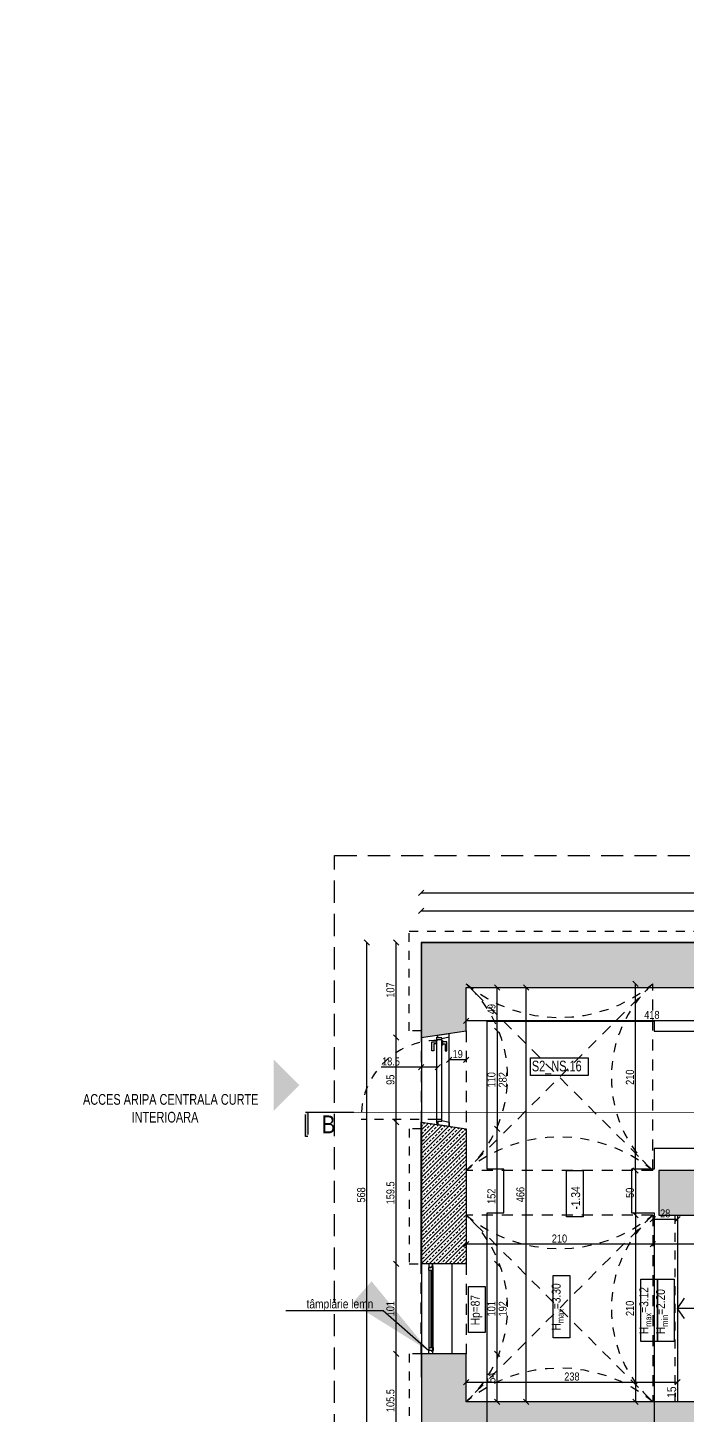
# Model space of a CAD drawing. Header units: metres. Extents: x 493 to 630, y -132 to -15.
# Drawn here: x 547.99 to 555.41, y -63.67 to -48.06 of the extents above; entities that cross this region are included whole.
import ezdxf
from ezdxf import colors
from ezdxf.entities.mleader import LeaderData, LeaderLine
from ezdxf.math import Vec2, Vec3

# ---------------------------------------------------------------- set-up
doc = ezdxf.new("R2010")
doc.units = ezdxf.units.M
doc.header["$MEASUREMENT"] = 0
doc.header["$PDMODE"] = 3
doc.linetypes.add('HIDDEN', pattern=[0.375, 0.25, -0.125])
doc.linetypes.add('HIDDEN2', pattern=[0.1875, 0.125, -0.0625])
for name, color, linetype in [('a_caramida', 2, 'Continuous'), ('a_cote_50', 9, 'Continuous'), ('a_grinzi', 253, 'HIDDEN'), ('a_indicatii_text', 7, 'Continuous'), ('a_pereti_hasuri', 253, 'Continuous'), ('a_punctat', 40, 'HIDDEN2'), ('a_scari', 3, 'Continuous'), ('a_scari_punctat', 40, 'HIDDEN2'), ('a_sectiuni', 9, 'HIDDEN'), ('a_sticla', 4, 'Continuous'), ('a_tamplarie_ferestre', 6, 'Continuous'), ('a_tamplarie_usi', 6, 'Continuous'), ('a_text', 7, 'Continuous'), ('a_vederi', 74, 'Continuous')]:
    doc.layers.add(name, color=color, linetype=linetype)
doc.layers.add('a_suprafete', color=7, linetype='Continuous', plot=False)
doc.styles.get("Standard").update_dxf_attribs({"font": 'ARIALN.TTF'})
doc.styles.add('Swiss Condensed Light', font='swisscl.ttf')
doc.dimstyles.new('50 cote', dxfattribs={"dimtxt": 0.09, "dimasz": 0.06, "dimexe": 0, "dimexo": 0, "dimgap": 0.018, "dimtad": 1, "dimdec": 1, "dimlfac": 100, "dimrnd": 0.5, "dimdsep": 46, "dimtxsty": 'Standard', "dimblk": 'OBLIQUE', "dimcen": 0.00045, "dimclrd": 256, "dimclrt": 4, "dimadec": 1, "dimazin": 0, "dimtfac": 1, "dimtdec": 1, "dimtix": 1, "dimtofl": 0, "dimtmove": 0, "dimatfit": 3, "dimldrblk": 'OBLIQUE', "dimfxl": 0, "dimtolj": 1, "dimtzin": 0, "dimarcsym": 0})
pattern_1 = [(45, (-4876.954644, 8292.469365), (-0.04419417382, 0.04419417382), []), (45, (-4876.91045, 8292.469365), (-0.04419417382, 0.04419417382), [0.03125, -0.015625])]

# ---------------------------------------------------------------- blocks, each defined once
blk = doc.blocks.new('_Oblique')
at = {"color": 0, "linetype": 'ByBlock', "lineweight": -2}
blk.add_line((-0.5, -0.5), (0.5, 0.5), dxfattribs=at)
blk = doc.blocks.new('*D781')
at = {"layer": 'a_cote_50', "lineweight": -2, "ltscale": 0.3}
blk.add_line((553.273, -63.516), (553.273, -62.976), dxfattribs=at)
at = {"layer": 'Defpoints', "color": 0, "ltscale": 0.3}
for p in [(552.925, -62.976), (553.273, -62.976), (552.925, -63.516)]:
    blk.add_point(p, dxfattribs=at)
at = {"layer": 'a_cote_50', "lineweight": -2, "ltscale": 0.3, "xscale": 0.06, "yscale": 0.06, "zscale": 0.06}
for p, rotation in [((553.273, -62.976), 90), ((553.273, -63.516), 270)]:
    blk.add_blockref('_Oblique', p, dxfattribs=dict(at, rotation=rotation))
at = {"layer": 'a_cote_50', "color": 4, "ltscale": 0.3, "insert": (553.21, -63.246), "char_height": 0.09, "attachment_point": 5, "rotation": 90}
blk.add_mtext('\\A1;54', dxfattribs=at)
blk = doc.blocks.new('*D782')
at = {"layer": 'a_cote_50', "lineweight": -2, "ltscale": 0.3}
blk.add_line((553.273, -62.976), (553.273, -61.965), dxfattribs=at)
at = {"layer": 'Defpoints', "color": 0, "ltscale": 0.3}
for p in [(552.925, -61.965), (553.273, -61.965), (552.925, -62.976)]:
    blk.add_point(p, dxfattribs=at)
at = {"layer": 'a_cote_50', "lineweight": -2, "ltscale": 0.3, "xscale": 0.06, "yscale": 0.06, "zscale": 0.06}
for p, rotation in [((553.273, -61.965), 90), ((553.273, -62.976), 270)]:
    blk.add_blockref('_Oblique', p, dxfattribs=dict(at, rotation=rotation))
at = {"layer": 'a_cote_50', "color": 4, "ltscale": 0.3, "char_height": 0.09, "attachment_point": 5, "rotation": 90}
for s, insert in [('\\A1;101', (553.21, -62.471)), ('\\A1;192', (553.337, -62.471))]:
    blk.add_mtext(s, dxfattribs=dict(at, insert=insert))
blk = doc.blocks.new('*D783')
at = {"layer": 'a_cote_50', "lineweight": -2, "ltscale": 0.3}
blk.add_line((553.273, -61.965), (553.273, -60.445), dxfattribs=at)
at = {"layer": 'Defpoints', "color": 0, "ltscale": 0.3}
for p in [(552.925, -60.445), (553.273, -60.445), (552.925, -61.965)]:
    blk.add_point(p, dxfattribs=at)
at = {"layer": 'a_cote_50', "lineweight": -2, "ltscale": 0.3, "xscale": 0.06, "yscale": 0.06, "zscale": 0.06}
for p, rotation in [((553.273, -60.445), 90), ((553.273, -61.965), 270)]:
    blk.add_blockref('_Oblique', p, dxfattribs=dict(at, rotation=rotation))
at = {"layer": 'a_cote_50', "color": 4, "ltscale": 0.3, "insert": (553.21, -61.205), "char_height": 0.09, "attachment_point": 5, "rotation": 90}
blk.add_mtext('\\A1;152', dxfattribs=at)
blk = doc.blocks.new('*D784')
at = {"layer": 'a_cote_50', "lineweight": -2, "ltscale": 0.3}
blk.add_line((553.273, -59.345), (553.273, -58.855), dxfattribs=at)
at = {"layer": 'Defpoints', "color": 0, "ltscale": 0.3}
for p in [(552.925, -58.855), (553.273, -58.855), (552.925, -59.345)]:
    blk.add_point(p, dxfattribs=at)
at = {"layer": 'a_cote_50', "lineweight": -2, "ltscale": 0.3, "xscale": 0.06, "yscale": 0.06, "zscale": 0.06}
for p, rotation in [((553.273, -58.855), 90), ((553.273, -59.345), 270)]:
    blk.add_blockref('_Oblique', p, dxfattribs=dict(at, rotation=rotation))
at = {"layer": 'a_cote_50', "color": 4, "ltscale": 0.3, "insert": (553.21, -59.1), "char_height": 0.09, "attachment_point": 5, "rotation": 90}
blk.add_mtext('\\A1;49', dxfattribs=at)
blk = doc.blocks.new('*D785')
at = {"layer": 'a_cote_50', "lineweight": -2, "ltscale": 0.3}
blk.add_line((560.845, -61.745), (555.025, -61.745), dxfattribs=at)
at = {"layer": 'Defpoints', "color": 0, "ltscale": 0.3}
for p in [(555.025, -61.416), (560.845, -61.416), (555.025, -61.745)]:
    blk.add_point(p, dxfattribs=at)
at = {"layer": 'a_cote_50', "lineweight": -2, "ltscale": 0.3, "xscale": 0.06, "yscale": 0.06, "zscale": 0.06, "rotation": 180}
blk.add_blockref('_Oblique', (555.025, -61.745), dxfattribs=at)
at = {"layer": 'a_cote_50', "lineweight": -2, "ltscale": 0.3, "xscale": 0.06, "yscale": 0.06, "zscale": 0.06}
blk.add_blockref('_Oblique', (560.845, -61.745), dxfattribs=at)
at = {"layer": 'a_cote_50', "color": 4, "ltscale": 0.3, "insert": (557.655, -61.681), "char_height": 0.09, "attachment_point": 5}
blk.add_mtext('\\A1;582', dxfattribs=at)
blk = doc.blocks.new('*D786')
at = {"layer": 'a_cote_50', "lineweight": -2, "ltscale": 0.3}
blk.add_line((555.025, -61.745), (552.925, -61.745), dxfattribs=at)
at = {"layer": 'Defpoints', "color": 0, "ltscale": 0.3}
for p in [(552.925, -61.416), (555.025, -61.416), (552.925, -61.745)]:
    blk.add_point(p, dxfattribs=at)
at = {"layer": 'a_cote_50', "lineweight": -2, "ltscale": 0.3, "xscale": 0.06, "yscale": 0.06, "zscale": 0.06, "rotation": 180}
blk.add_blockref('_Oblique', (552.925, -61.745), dxfattribs=at)
at = {"layer": 'a_cote_50', "lineweight": -2, "ltscale": 0.3, "xscale": 0.06, "yscale": 0.06, "zscale": 0.06}
blk.add_blockref('_Oblique', (555.025, -61.745), dxfattribs=at)
at = {"layer": 'a_cote_50', "color": 4, "ltscale": 0.3, "insert": (553.975, -61.681), "char_height": 0.09, "attachment_point": 5}
blk.add_mtext('\\A1;210', dxfattribs=at)
blk = doc.blocks.new('*D787')
at = {"layer": 'a_cote_50', "lineweight": -2, "ltscale": 0.3}
blk.add_line((553.6, -63.516), (553.6, -58.855), dxfattribs=at)
at = {"layer": 'Defpoints', "color": 0, "ltscale": 0.3}
for p in [(552.925, -58.855), (553.6, -58.855), (552.925, -63.516)]:
    blk.add_point(p, dxfattribs=at)
at = {"layer": 'a_cote_50', "lineweight": -2, "ltscale": 0.3, "xscale": 0.06, "yscale": 0.06, "zscale": 0.06}
for p, rotation in [((553.6, -58.855), 90), ((553.6, -63.516), 270)]:
    blk.add_blockref('_Oblique', p, dxfattribs=dict(at, rotation=rotation))
at = {"layer": 'a_cote_50', "color": 4, "ltscale": 0.3, "insert": (553.536, -61.186), "char_height": 0.09, "attachment_point": 5, "rotation": 90}
blk.add_mtext('\\A1;466', dxfattribs=at)
blk = doc.blocks.new('*D788')
at = {"layer": 'a_cote_50', "lineweight": -2, "ltscale": 0.3}
blk.add_line((557.105, -59.23), (552.925, -59.23), dxfattribs=at)
at = {"layer": 'Defpoints', "color": 0, "ltscale": 0.3}
for p in [(552.925, -58.855), (557.105, -58.855), (552.925, -59.23)]:
    blk.add_point(p, dxfattribs=at)
at = {"layer": 'a_cote_50', "lineweight": -2, "ltscale": 0.3, "xscale": 0.06, "yscale": 0.06, "zscale": 0.06, "rotation": 180}
blk.add_blockref('_Oblique', (552.925, -59.23), dxfattribs=at)
at = {"layer": 'a_cote_50', "lineweight": -2, "ltscale": 0.3, "xscale": 0.06, "yscale": 0.06, "zscale": 0.06}
blk.add_blockref('_Oblique', (557.105, -59.23), dxfattribs=at)
at = {"layer": 'a_cote_50', "color": 4, "ltscale": 0.3, "insert": (555.015, -59.166), "char_height": 0.09, "attachment_point": 5}
blk.add_mtext('\\A1;418', dxfattribs=at)
blk = doc.blocks.new('*D789')
at = {"layer": 'a_cote_50', "lineweight": -2, "ltscale": 0.3}
blk.add_line((553.273, -59.345), (553.273, -60.445), dxfattribs=at)
at = {"layer": 'Defpoints', "color": 0, "ltscale": 0.3}
for p in [(552.925, -59.345), (552.925, -60.445), (553.273, -60.445)]:
    blk.add_point(p, dxfattribs=at)
at = {"layer": 'a_cote_50', "lineweight": -2, "ltscale": 0.3, "xscale": 0.06, "yscale": 0.06, "zscale": 0.06}
for p, rotation in [((553.273, -59.345), 90), ((553.273, -60.445), 270)]:
    blk.add_blockref('_Oblique', p, dxfattribs=dict(at, rotation=rotation))
at = {"layer": 'a_cote_50', "color": 4, "ltscale": 0.3, "char_height": 0.09, "attachment_point": 5, "rotation": 90}
for s, insert in [('\\A1;110', (553.21, -59.895)), ('\\A1;282', (553.337, -59.895))]:
    blk.add_mtext(s, dxfattribs=dict(at, insert=insert))
blk = doc.blocks.new('*D790')
at = {"layer": 'a_cote_50', "lineweight": -2, "ltscale": 0.3}
blk.add_line((552.925, -59.67), (552.735, -59.67), dxfattribs=at)
at = {"layer": 'Defpoints', "color": 0, "ltscale": 0.3}
for p in [(552.735, -59.373), (552.925, -59.345), (552.735, -59.67)]:
    blk.add_point(p, dxfattribs=at)
at = {"layer": 'a_cote_50', "lineweight": -2, "ltscale": 0.3, "xscale": 0.06, "yscale": 0.06, "zscale": 0.06, "rotation": 180}
blk.add_blockref('_Oblique', (552.735, -59.67), dxfattribs=at)
at = {"layer": 'a_cote_50', "lineweight": -2, "ltscale": 0.3, "xscale": 0.06, "yscale": 0.06, "zscale": 0.06}
blk.add_blockref('_Oblique', (552.925, -59.67), dxfattribs=at)
at = {"layer": 'a_cote_50', "color": 4, "ltscale": 0.3, "insert": (552.83, -59.606), "char_height": 0.09, "attachment_point": 5}
blk.add_mtext('\\A1;19', dxfattribs=at)
blk = doc.blocks.new('*D791')
at = {"layer": 'a_cote_50', "lineweight": -2, "ltscale": 0.3}
for p, q in [((552.42, -59.753), (551.968, -59.753)), ((552.605, -59.753), (552.42, -59.753))]:
    blk.add_line(p, q, dxfattribs=at)
at = {"layer": 'Defpoints', "color": 0, "ltscale": 0.3}
for p in [(552.42, -59.345), (552.605, -59.393), (552.42, -59.753)]:
    blk.add_point(p, dxfattribs=at)
at = {"layer": 'a_cote_50', "lineweight": -2, "ltscale": 0.3, "xscale": 0.06, "yscale": 0.06, "zscale": 0.06, "rotation": 180}
blk.add_blockref('_Oblique', (552.42, -59.753), dxfattribs=at)
at = {"layer": 'a_cote_50', "lineweight": -2, "ltscale": 0.3, "xscale": 0.06, "yscale": 0.06, "zscale": 0.06}
blk.add_blockref('_Oblique', (552.605, -59.753), dxfattribs=at)
at = {"layer": 'a_cote_50', "color": 4, "ltscale": 0.3, "insert": (552.079, -59.689), "char_height": 0.09, "attachment_point": 5}
blk.add_mtext('\\A1;18.5', dxfattribs=at)
blk = doc.blocks.new('*D792')
at = {"layer": 'a_cote_50', "lineweight": -2, "ltscale": 0.3}
blk.add_line((552.925, -63.297), (555.305, -63.297), dxfattribs=at)
at = {"layer": 'Defpoints', "color": 0, "ltscale": 0.3}
for p in [(555.305, -63.297), (552.925, -63.516), (555.305, -63.516)]:
    blk.add_point(p, dxfattribs=at)
at = {"layer": 'a_cote_50', "lineweight": -2, "ltscale": 0.3, "xscale": 0.06, "yscale": 0.06, "zscale": 0.06, "rotation": 180}
blk.add_blockref('_Oblique', (552.925, -63.297), dxfattribs=at)
at = {"layer": 'a_cote_50', "lineweight": -2, "ltscale": 0.3, "xscale": 0.06, "yscale": 0.06, "zscale": 0.06}
blk.add_blockref('_Oblique', (555.305, -63.297), dxfattribs=at)
at = {"layer": 'a_cote_50', "color": 4, "ltscale": 0.3, "insert": (554.115, -63.233), "char_height": 0.09, "attachment_point": 5}
blk.add_mtext('\\A1;238', dxfattribs=at)
blk = doc.blocks.new('*D793')
at = {"layer": 'a_cote_50', "lineweight": -2, "ltscale": 0.3}
blk.add_line((554.832, -60.916), (554.832, -58.816), dxfattribs=at)
at = {"layer": 'Defpoints', "color": 0, "ltscale": 0.3}
for p in [(554.832, -58.816), (555.025, -58.816), (555.025, -60.916)]:
    blk.add_point(p, dxfattribs=at)
at = {"layer": 'a_cote_50', "lineweight": -2, "ltscale": 0.3, "xscale": 0.06, "yscale": 0.06, "zscale": 0.06}
for p, rotation in [((554.832, -58.816), 90), ((554.832, -60.916), 270)]:
    blk.add_blockref('_Oblique', p, dxfattribs=dict(at, rotation=rotation))
at = {"layer": 'a_cote_50', "color": 4, "ltscale": 0.3, "insert": (554.768, -59.866), "char_height": 0.09, "attachment_point": 5, "rotation": 90}
blk.add_mtext('\\A1;210', dxfattribs=at)
blk = doc.blocks.new('*D794')
at = {"layer": 'a_cote_50', "lineweight": -2, "ltscale": 0.3}
blk.add_line((554.832, -60.916), (554.832, -61.416), dxfattribs=at)
at = {"layer": 'Defpoints', "color": 0, "ltscale": 0.3}
for p in [(555.025, -60.916), (554.832, -61.416), (555.025, -61.416)]:
    blk.add_point(p, dxfattribs=at)
at = {"layer": 'a_cote_50', "lineweight": -2, "ltscale": 0.3, "xscale": 0.06, "yscale": 0.06, "zscale": 0.06}
for p, rotation in [((554.832, -60.916), 90), ((554.832, -61.416), 270)]:
    blk.add_blockref('_Oblique', p, dxfattribs=dict(at, rotation=rotation))
at = {"layer": 'a_cote_50', "color": 4, "ltscale": 0.3, "insert": (554.768, -61.166), "char_height": 0.09, "attachment_point": 5, "rotation": 90}
blk.add_mtext('\\A1;50', dxfattribs=at)
blk = doc.blocks.new('*D795')
at = {"layer": 'a_cote_50', "lineweight": -2, "ltscale": 0.3}
blk.add_line((555.025, -61.462), (555.305, -61.462), dxfattribs=at)
at = {"layer": 'Defpoints', "color": 0, "ltscale": 0.3}
for p in [(555.025, -61.416), (555.305, -61.416), (555.305, -61.462)]:
    blk.add_point(p, dxfattribs=at)
at = {"layer": 'a_cote_50', "lineweight": -2, "ltscale": 0.3, "xscale": 0.06, "yscale": 0.06, "zscale": 0.06, "rotation": 180}
blk.add_blockref('_Oblique', (555.025, -61.462), dxfattribs=at)
at = {"layer": 'a_cote_50', "lineweight": -2, "ltscale": 0.3, "xscale": 0.06, "yscale": 0.06, "zscale": 0.06}
blk.add_blockref('_Oblique', (555.305, -61.462), dxfattribs=at)
at = {"layer": 'a_cote_50', "color": 4, "ltscale": 0.3, "insert": (555.165, -61.398), "char_height": 0.09, "attachment_point": 5}
blk.add_mtext('\\A1;28', dxfattribs=at)
blk = doc.blocks.new('*D796')
at = {"layer": 'a_cote_50', "lineweight": -2, "ltscale": 0.3}
blk.add_line((554.832, -61.416), (554.832, -63.516), dxfattribs=at)
at = {"layer": 'Defpoints', "color": 0, "ltscale": 0.3}
for p in [(555.025, -61.416), (554.832, -63.516), (555.025, -63.516)]:
    blk.add_point(p, dxfattribs=at)
at = {"layer": 'a_cote_50', "lineweight": -2, "ltscale": 0.3, "xscale": 0.06, "yscale": 0.06, "zscale": 0.06}
for p, rotation in [((554.832, -61.416), 90), ((554.832, -63.516), 270)]:
    blk.add_blockref('_Oblique', p, dxfattribs=dict(at, rotation=rotation))
at = {"layer": 'a_cote_50', "color": 4, "ltscale": 0.3, "insert": (554.768, -62.466), "char_height": 0.09, "attachment_point": 5, "rotation": 90}
blk.add_mtext('\\A1;210', dxfattribs=at)
blk = doc.blocks.new('SECTIUNE')
at = {"layer": 'a_sectiuni'}
blk.add_hatch(color=256, dxfattribs=at).paths.add_polyline_path([(0, 0), (0.028, 0), (0.028, 0.273), (0, 0.273)])
blk.add_lwpolyline([(0, 0), (0.028, 0), (0.028, 0.273), (0, 0.273)], close=True, dxfattribs=at)
at = {"layer": 'a_sectiuni', "linetype": 'Continuous'}
blk.add_lwpolyline([(0, 0), (0.542, 0)], dxfattribs=at)
blk = doc.blocks.new('*D1205')
at = {"layer": 'a_cote_50', "lineweight": -2, "ltscale": 0.3}
blk.add_line((-4.647, -32.071), (3.068, -32.071), dxfattribs=at)
at = {"layer": 'Defpoints', "color": 0, "ltscale": 0.3}
for p in [(3.068, -32.071), (-4.647, -32.63), (3.068, -32.63)]:
    blk.add_point(p, dxfattribs=at)
at = {"layer": 'a_cote_50', "lineweight": -2, "ltscale": 0.3, "xscale": 0.06, "yscale": 0.06, "zscale": 0.06, "rotation": 180}
blk.add_blockref('_Oblique', (-4.647, -32.071), dxfattribs=at)
at = {"layer": 'a_cote_50', "lineweight": -2, "ltscale": 0.3, "xscale": 0.06, "yscale": 0.06, "zscale": 0.06}
blk.add_blockref('_Oblique', (3.068, -32.071), dxfattribs=at)
at = {"layer": 'a_cote_50', "color": 4, "ltscale": 0.3, "insert": (-0.789, -32.007), "char_height": 0.09, "attachment_point": 5}
blk.add_mtext('\\A1;771.5', dxfattribs=at)
blk = doc.blocks.new('*D1209')
at = {"layer": 'a_cote_50', "lineweight": -2, "ltscale": 0.3}
blk.add_line((-4.93, -38.309), (-4.93, -37.256), dxfattribs=at)
at = {"layer": 'Defpoints', "color": 0, "ltscale": 0.3}
for p in [(-4.93, -37.256), (-4.647, -37.256), (-4.436, -38.309)]:
    blk.add_point(p, dxfattribs=at)
at = {"layer": 'a_cote_50', "lineweight": -2, "ltscale": 0.3, "xscale": 0.06, "yscale": 0.06, "zscale": 0.06}
for p, rotation in [((-4.93, -37.256), 90), ((-4.93, -38.309), 270)]:
    blk.add_blockref('_Oblique', p, dxfattribs=dict(at, rotation=rotation))
at = {"layer": 'a_cote_50', "color": 4, "ltscale": 0.3, "insert": (-4.994, -37.783), "char_height": 0.09, "attachment_point": 5, "rotation": 90}
blk.add_mtext('\\A1;105.5', dxfattribs=at)
blk = doc.blocks.new('*D1210')
at = {"layer": 'a_cote_50', "lineweight": -2, "ltscale": 0.3}
blk.add_line((-4.93, -37.256), (-4.93, -36.245), dxfattribs=at)
at = {"layer": 'Defpoints', "color": 0, "ltscale": 0.3}
for p in [(-4.93, -36.245), (-4.639, -36.245), (-4.647, -37.256)]:
    blk.add_point(p, dxfattribs=at)
at = {"layer": 'a_cote_50', "lineweight": -2, "ltscale": 0.3, "xscale": 0.06, "yscale": 0.06, "zscale": 0.06}
for p, rotation in [((-4.93, -36.245), 90), ((-4.93, -37.256), 270)]:
    blk.add_blockref('_Oblique', p, dxfattribs=dict(at, rotation=rotation))
at = {"layer": 'a_cote_50', "color": 4, "ltscale": 0.3, "insert": (-4.994, -36.75), "char_height": 0.09, "attachment_point": 5, "rotation": 90}
blk.add_mtext('\\A1;101', dxfattribs=at)
blk = doc.blocks.new('*D1211')
at = {"layer": 'a_cote_50', "lineweight": -2, "ltscale": 0.3}
blk.add_line((-4.93, -36.245), (-4.93, -34.65), dxfattribs=at)
at = {"layer": 'Defpoints', "color": 0, "ltscale": 0.3}
for p in [(-4.93, -34.65), (-4.647, -34.65), (-4.639, -36.245)]:
    blk.add_point(p, dxfattribs=at)
at = {"layer": 'a_cote_50', "lineweight": -2, "ltscale": 0.3, "xscale": 0.06, "yscale": 0.06, "zscale": 0.06}
for p, rotation in [((-4.93, -34.65), 90), ((-4.93, -36.245), 270)]:
    blk.add_blockref('_Oblique', p, dxfattribs=dict(at, rotation=rotation))
at = {"layer": 'a_cote_50', "color": 4, "ltscale": 0.3, "insert": (-4.994, -35.447), "char_height": 0.09, "attachment_point": 5, "rotation": 90}
blk.add_mtext('\\A1;159.5', dxfattribs=at)
blk = doc.blocks.new('*D1212')
at = {"layer": 'a_cote_50', "lineweight": -2, "ltscale": 0.3}
blk.add_line((-4.93, -34.65), (-4.93, -33.699), dxfattribs=at)
at = {"layer": 'Defpoints', "color": 0, "ltscale": 0.3}
for p in [(-4.93, -33.699), (-4.639, -33.699), (-4.647, -34.65)]:
    blk.add_point(p, dxfattribs=at)
at = {"layer": 'a_cote_50', "lineweight": -2, "ltscale": 0.3, "xscale": 0.06, "yscale": 0.06, "zscale": 0.06}
for p, rotation in [((-4.93, -33.699), 90), ((-4.93, -34.65), 270)]:
    blk.add_blockref('_Oblique', p, dxfattribs=dict(at, rotation=rotation))
at = {"layer": 'a_cote_50', "color": 4, "ltscale": 0.3, "insert": (-4.994, -34.174), "char_height": 0.09, "attachment_point": 5, "rotation": 90}
blk.add_mtext('\\A1;95', dxfattribs=at)
blk = doc.blocks.new('*D1213')
at = {"layer": 'a_cote_50', "lineweight": -2, "ltscale": 0.3}
blk.add_line((-4.93, -33.699), (-4.93, -32.63), dxfattribs=at)
at = {"layer": 'Defpoints', "color": 0, "ltscale": 0.3}
for p in [(-4.93, -32.63), (-4.639, -32.63), (-4.639, -33.699)]:
    blk.add_point(p, dxfattribs=at)
at = {"layer": 'a_cote_50', "lineweight": -2, "ltscale": 0.3, "xscale": 0.06, "yscale": 0.06, "zscale": 0.06}
for p, rotation in [((-4.93, -32.63), 90), ((-4.93, -33.699), 270)]:
    blk.add_blockref('_Oblique', p, dxfattribs=dict(at, rotation=rotation))
at = {"layer": 'a_cote_50', "color": 4, "ltscale": 0.3, "insert": (-4.994, -33.165), "char_height": 0.09, "attachment_point": 5, "rotation": 90}
blk.add_mtext('\\A1;107', dxfattribs=at)
blk = doc.blocks.new('*D1228')
at = {"layer": 'a_cote_50', "lineweight": -2, "ltscale": 0.3}
blk.add_line((-5.259, -38.309), (-5.259, -32.63), dxfattribs=at)
at = {"layer": 'Defpoints', "color": 0, "ltscale": 0.3}
for p in [(-5.259, -32.63), (-4.639, -32.63), (-4.639, -38.309)]:
    blk.add_point(p, dxfattribs=at)
at = {"layer": 'a_cote_50', "lineweight": -2, "ltscale": 0.3, "xscale": 0.06, "yscale": 0.06, "zscale": 0.06}
for p, rotation in [((-5.259, -32.63), 90), ((-5.259, -38.309), 270)]:
    blk.add_blockref('_Oblique', p, dxfattribs=dict(at, rotation=rotation))
at = {"layer": 'a_cote_50', "color": 4, "ltscale": 0.3, "insert": (-5.323, -35.47), "char_height": 0.09, "attachment_point": 5, "rotation": 90}
blk.add_mtext('\\A1;568', dxfattribs=at)
blk = doc.blocks.new('*D1231')
at = {"layer": 'a_cote_50', "lineweight": -2, "ltscale": 0.3}
blk.add_line((-4.647, -32.273), (2.084, -32.273), dxfattribs=at)
at = {"layer": 'Defpoints', "color": 0, "ltscale": 0.3}
for p in [(2.084, -32.273), (-4.647, -32.63), (2.084, -32.63)]:
    blk.add_point(p, dxfattribs=at)
at = {"layer": 'a_cote_50', "lineweight": -2, "ltscale": 0.3, "xscale": 0.06, "yscale": 0.06, "zscale": 0.06, "rotation": 180}
blk.add_blockref('_Oblique', (-4.647, -32.273), dxfattribs=at)
at = {"layer": 'a_cote_50', "lineweight": -2, "ltscale": 0.3, "xscale": 0.06, "yscale": 0.06, "zscale": 0.06}
blk.add_blockref('_Oblique', (2.084, -32.273), dxfattribs=at)
at = {"layer": 'a_cote_50', "color": 4, "ltscale": 0.3, "insert": (-1.282, -32.209), "char_height": 0.09, "attachment_point": 5}
blk.add_mtext('\\A1;673', dxfattribs=at)
blk = doc.blocks.new('COTE EXY')
at = {"layer": 'a_cote_50', "ltscale": 0.3}
for base, p2, picture, middle in [((3.068, -32.0712), (3.068, -32.6304), '*D1205', (-0.7895, -32.0072)), ((2.084, -32.2729), (2.084, -32.6304), '*D1231', (-1.2815, -32.209))]:
    dim = blk.add_linear_dim(base=base, p1=(-4.647, -32.6304), p2=p2, dimstyle='50 cote', dxfattribs=at)
    dim.commit()
    dim.dimension.update_dxf_attribs({"geometry": picture, "text_midpoint": middle})
dim = blk.add_linear_dim(base=(-5.2586, -32.6304), p1=(-4.6395, -38.3094), p2=(-4.6395, -32.6304), angle=90, dimstyle='50 cote', dxfattribs=at)
dim.commit()
dim.dimension.update_dxf_attribs({"geometry": '*D1228', "text_midpoint": (-5.3225, -35.4699)})
for base, p1, p2, picture, middle in [((-4.9302, -32.6304), (-4.6395, -33.6987), (-4.6395, -32.6304), '*D1213', (-4.9942, -33.1645)), ((-4.9302, -33.6987), (-4.647, -34.6498), (-4.6395, -33.6987), '*D1212', (-4.9942, -34.1742)), ((-4.9302, -34.6498), (-4.6395, -36.2448), (-4.647, -34.6498), '*D1211', (-4.9942, -35.4473)), ((-4.9302, -36.2448), (-4.647, -37.2559), (-4.6395, -36.2448), '*D1210', (-4.9942, -36.7503)), ((-4.93024, -37.2559), (-4.43631, -38.30936), (-4.647, -37.2559), '*D1209', (-4.99419, -37.78263))]:
    dim = blk.add_linear_dim(base=base, p1=p1, p2=p2, angle=90, dimstyle='50 cote', override={"dimtmove": 1}, dxfattribs=at)
    dim.commit()
    dim.dimension.update_dxf_attribs({"geometry": picture, "text_midpoint": middle})

msp = doc.modelspace()

# ---------------------------------------------------------------- hatches: boundary and pattern name
at = {"layer": 'a_pereti_hasuri', "ltscale": 0.3}
h = msp.add_hatch(dxfattribs=at)
h.set_pattern_fill('ANSI33', color=256, scale=0.25, style=0)
h.set_pattern_definition(pattern_1)
edge = h.paths.add_edge_path()
edge.add_line((552.9251, -58.855), (552.964, -58.855))
edge.add_line((552.964, -58.855), (552.9251, -58.8161))
edge.add_arc((553.9751, -57.546), 1.648, 230.41975, 232.59245)
edge.add_line((552.974, -58.855), (554.9762, -58.855))
edge.add_arc((553.9751, -57.546), 1.648, 307.40755, 309.58025)
edge.add_line((555.0251, -58.8161), (555.0251, -58.855))
edge.add_line((555.0251, -58.855), (555.7351, -58.855))
edge.add_line((555.7351, -58.855), (555.7351, -58.8161))
edge.add_arc((554.7853, -59.8661), 1.4159, 45.57215, 47.8682, ccw=False)
edge.add_line((555.7764, -58.855), (557.1051, -58.855))
edge.add_line((557.1051, -58.855), (557.074, -58.3506))
edge.add_line((557.074, -58.3506), (552.4351, -58.3506))
edge.add_line((552.4351, -58.3506), (552.4351, -59.4178))
edge.add_line((552.4351, -59.4178), (552.9251, -59.345))
edge.add_line((552.9251, -59.345), (552.9251, -58.855))
h.paths.add_polyline_path([(559.1511, -58.3506), (557.074, -58.3506), (557.1694, -59.2361), (559.1511, -59.2361)])
h = msp.add_hatch(color=256, dxfattribs=at)
h.dxf.hatch_style = 1
h.paths.add_polyline_path([(551.0478, -59.9544), (550.7574, -59.664), (550.7574, -59.9544), (550.7574, -60.2448)])
h = msp.add_hatch(dxfattribs=at)
h.set_pattern_fill('ANSI33', color=256, scale=0.25, style=0)
h.set_pattern_definition(pattern_1)
h.paths.add_polyline_path([(552.4201, -61.965), (552.4201, -60.37), (552.9251, -60.445), (552.9251, -61.965)])
h = msp.add_hatch(dxfattribs=at)
h.set_pattern_fill('ANSI33', color=256, scale=0.25, style=0)
h.set_pattern_definition(pattern_1)
h.paths.add_polyline_path([(560.8351, -60.5761), (561.0451, -60.5761), (561.0451, -60.5061), (560.8651, -60.5061), (560.8651, -60.5555), (560.5261, -60.5761), (560.5261, -60.5961), (560.0861, -60.5961), (560.0861, -61.0261), (557.4606, -60.9631), (555.5011, -60.9161), (555.5011, -60.916), (555.0951, -60.9161), (555.0951, -61.4161), (560.1051, -61.4161), (560.1051, -61.6761), (560.8351, -61.6761)])
h.paths.add_polyline_path([(557.4525, -60.9152), (557.4387, -60.9152), (557.4387, -60.9626), (557.4606, -60.9631)], flags=17)
h.paths.add_polyline_path([(557.4387, -60.9152), (555.5011, -60.916), (555.5011, -60.9161), (557.4387, -60.9626)], flags=17)
h = msp.add_hatch(dxfattribs=at)
h.set_pattern_fill('ANSI33', color=256, scale=0.25, style=0)
h.set_pattern_definition(pattern_1)
edge = h.paths.add_edge_path()
edge.add_line((553.5851, -64.0309), (553.5851, -64.8596))
edge.add_line((553.5851, -64.8596), (554.0851, -64.8596))
edge.add_line((554.0851, -64.8596), (554.0851, -64.4396))
edge.add_line((554.0851, -64.4396), (558.4151, -64.4396))
edge.add_line((558.4151, -64.4396), (558.4151, -65.8896))
edge.add_line((558.4151, -65.8896), (560.1551, -65.8896))
edge.add_line((560.1551, -65.8896), (560.1551, -71.7996))
edge.add_line((560.1551, -71.7996), (557.2551, -71.7996))
edge.add_line((557.2551, -71.7996), (557.2551, -72.5796))
edge.add_line((557.2551, -72.5796), (556.7551, -72.5796))
edge.add_line((556.7551, -72.5796), (556.7551, -73.0496))
edge.add_line((556.7551, -73.0496), (557.3251, -73.0496))
edge.add_line((557.3251, -73.0496), (557.3251, -73.2496))
edge.add_line((557.3251, -73.2496), (557.8251, -73.2496))
edge.add_line((557.8251, -73.2496), (557.8251, -74.3996))
edge.add_line((557.8251, -74.3996), (557.3251, -74.3996))
edge.add_line((557.3251, -74.3996), (557.3251, -78.5696))
edge.add_line((557.3251, -78.5696), (556.5351, -78.5696))
edge.add_line((556.5351, -78.5696), (556.5351, -79.5396))
edge.add_line((556.5351, -79.5396), (556.3651, -79.5396))
edge.add_line((556.3651, -79.5396), (556.3651, -79.9896))
edge.add_line((556.3651, -79.9896), (554.8351, -79.9896))
edge.add_line((554.8351, -79.9896), (554.8351, -79.5396))
edge.add_line((554.8351, -79.5396), (554.1851, -79.5396))
edge.add_line((554.1851, -79.5396), (554.1851, -78.8996))
edge.add_line((554.1851, -78.8996), (553.7851, -78.8996))
edge.add_line((553.7851, -78.8996), (553.7851, -79.3896))
edge.add_line((553.7851, -79.3896), (553.7853, -80.4846))
edge.add_line((553.7853, -80.4846), (554.2605, -80.4846))
edge.add_line((554.2605, -80.4846), (554.2605, -80.1046))
edge.add_line((554.2605, -80.1046), (560.5705, -80.1046))
edge.add_line((560.5705, -80.1046), (560.5705, -80.0946))
edge.add_line((560.5705, -80.0946), (560.6605, -80.0946))
edge.add_line((560.6605, -80.0946), (560.9305, -79.8546))
edge.add_line((560.9305, -79.8546), (560.9305, -75.4046))
edge.add_line((560.9305, -75.4046), (561.3189, -75.4046))
edge.add_line((561.3189, -75.4046), (561.3205, -74.5846))
edge.add_line((561.3205, -74.5846), (560.8355, -74.5846))
edge.add_line((560.8355, -74.5846), (560.8355, -73.9843))
edge.add_line((560.8355, -73.9843), (560.5922, -73.9843))
edge.add_line((560.5922, -73.9843), (560.5922, -74.0643))
edge.add_line((560.5922, -74.0643), (560.1022, -74.0643))
edge.add_line((560.1022, -74.0643), (560.1022, -74.5943))
edge.add_line((560.1022, -74.5943), (559.7172, -74.5943))
edge.add_line((559.7172, -74.5943), (559.7172, -74.7343))
edge.add_line((559.7172, -74.7343), (559.9022, -74.7343))
edge.add_line((559.9022, -74.7343), (559.9022, -75.3843))
edge.add_line((559.9022, -75.3843), (560.3822, -75.3843))
edge.add_line((560.3822, -75.3843), (560.3822, -79.8543))
edge.add_line((560.3822, -79.8543), (557.9322, -79.8543))
edge.add_line((557.9322, -79.8543), (557.9322, -75.3843))
edge.add_line((557.9322, -75.3843), (558.6822, -75.3843))
edge.add_line((558.6822, -75.3843), (558.6822, -74.7343))
edge.add_line((558.6822, -74.7343), (558.8772, -74.7343))
edge.add_line((558.8772, -74.7343), (558.8772, -74.5943))
edge.add_line((558.8772, -74.5943), (557.8972, -74.5943))
edge.add_line((557.8972, -74.5943), (557.8972, -72.4143))
edge.add_line((557.8972, -72.4143), (558.4263, -72.4143))
edge.add_line((558.4263, -72.4143), (558.4263, -72.2143))
edge.add_line((558.4263, -72.2143), (559.6263, -72.2143))
edge.add_line((559.6263, -72.2143), (559.6262, -72.4157))
edge.add_line((559.6262, -72.4157), (559.9886, -72.4143))
edge.add_line((559.9886, -72.4143), (560.1072, -72.7643))
edge.add_line((560.1072, -72.7643), (560.1072, -72.9543))
edge.add_line((560.1072, -72.9543), (560.5922, -72.9543))
edge.add_line((560.5922, -72.9543), (560.5922, -73.0343))
edge.add_line((560.5922, -73.0343), (560.8355, -73.0343))
edge.add_line((560.8355, -73.0343), (560.8355, -72.7243))
edge.add_line((560.8355, -72.7243), (562.8755, -72.7243))
edge.add_line((562.8755, -72.7243), (562.8755, -74.6143))
edge.add_line((562.8755, -74.6143), (562.4205, -74.6143))
edge.add_line((562.4205, -74.6143), (562.4205, -75.4343))
edge.add_line((562.4205, -75.4343), (562.9905, -75.4343))
edge.add_line((562.9905, -75.4343), (562.9905, -77.9346))
edge.add_line((562.9905, -77.9346), (563.3205, -77.9346))
edge.add_line((563.3205, -77.9346), (563.3205, -75.4543))
edge.add_line((563.3205, -75.4543), (564.3507, -75.4543))
edge.add_line((564.3507, -75.4543), (564.3507, -74.9543))
edge.add_arc((564.8611, -76.0494), 1.2082, 63.48577, 114.99018, ccw=False)
edge.add_line((565.4005, -74.9682), (565.4005, -75.4543))
edge.add_line((565.4005, -75.4543), (570.1405, -75.4543))
edge.add_line((570.1405, -75.4543), (570.1405, -77.0396))
edge.add_line((570.1405, -77.0396), (570.8655, -77.0396))
edge.add_line((570.8655, -77.0396), (570.8655, -74.7411))
edge.add_line((570.8655, -74.7411), (570.6253, -74.7411))
edge.add_line((570.6253, -74.7411), (570.6253, -73.8333))
edge.add_line((570.6253, -73.8333), (569.7451, -73.8333))
edge.add_line((569.7451, -73.8333), (569.7451, -74.5033))
edge.add_line((569.7451, -74.5033), (563.8051, -74.5033))
edge.add_line((563.8051, -74.5033), (563.8051, -70.1633))
edge.add_line((563.8051, -70.1633), (562.9151, -70.1633))
edge.add_line((562.9151, -70.1633), (562.9151, -70.1933))
edge.add_line((562.9151, -70.1933), (562.9151, -72.3733))
edge.add_line((562.9151, -72.3733), (560.8151, -72.3733))
edge.add_line((560.8151, -72.3733), (560.8151, -70.2533))
edge.add_line((560.8151, -70.2533), (560.8151, -63.7033))
edge.add_line((560.8151, -63.7033), (561.1751, -63.7033))
edge.add_line((561.1751, -63.7033), (561.1751, -63.3461))
edge.add_line((561.1751, -63.3461), (560.7751, -63.3461))
edge.add_line((560.7751, -63.3461), (560.7751, -63.0761))
edge.add_line((560.7751, -63.0761), (560.1051, -63.0761))
edge.add_line((560.1051, -63.0761), (560.1051, -63.5161))
edge.add_line((560.1051, -63.5161), (552.9251, -63.5161))
edge.add_line((552.9251, -63.5161), (552.9251, -62.9761))
edge.add_line((552.9251, -62.9761), (552.4201, -62.9761))
edge.add_line((552.4201, -62.9761), (552.4276, -64.0296))
edge.add_line((552.4276, -64.0296), (553.5851, -64.0296))

# ---------------------------------------------------------------- linework, layer by layer
at = {"layer": 'a_caramida', "ltscale": 0.3}
for points in [[(559.1511, -58.3506), (552.4201, -58.3506), (552.4201, -59.42), (552.9251, -59.345), (552.9251, -58.855), (557.1051, -58.855)], [(557.4525, -60.9152), (555.0951, -60.9161), (555.0951, -61.4161), (560.1051, -61.4161), (560.1051, -61.6761), (560.8351, -61.6761), (560.8351, -60.5761), (561.0451, -60.5761), (561.0451, -60.5061), (560.8651, -60.5061), (560.8651, -60.5555), (560.5261, -60.5761), (560.5261, -60.5961), (560.0861, -60.5961), (560.0861, -61.0261), (557.4606, -60.9631)], [(561.1751, -63.7033), (561.1751, -63.3461), (561.1751, -63.3461), (560.7751, -63.3461), (560.7751, -63.0761), (560.1051, -63.0761), (560.1051, -63.0761), (560.1051, -63.0761), (560.1051, -63.5161), (552.9251, -63.5161), (552.9251, -62.9761), (552.4201, -62.9761), (552.4276, -64.0296)]]:
    msp.add_lwpolyline(points, dxfattribs=at)
msp.add_lwpolyline([(552.4201, -61.965), (552.4201, -60.37), (552.9251, -60.445), (552.9251, -61.965)], close=True, dxfattribs=at)
at = {"layer": 'a_cote_50', "ltscale": 0.3}
msp.add_lwpolyline([(504.215, -79.3896), (553.7851, -79.3896), (553.7851, -72.7776), (553.5851, -72.7776), (553.5851, -64.0296), (552.4276, -64.0296), (552.4276, -58.3506), (560.1351, -58.3506), (560.1351, -51.3166), (557.296, -51.3164), (557.2625, -41.0914)], dxfattribs=at)
at = {"layer": 'a_grinzi', "ltscale": 0.5}
for p, q in [((555.0251, -60.9161), (552.9251, -58.8161)), ((555.0251, -58.8161), (552.9251, -60.9161)), ((555.0251, -60.9161), (555.0251, -58.8161)), ((552.4201, -59.345), (552.4201, -60.445)), ((552.9251, -59.345), (552.9251, -60.445)), ((555.0251, -60.9161), (552.9251, -60.9161)), ((555.0251, -61.4161), (552.9251, -61.4161)), ((555.0251, -61.4161), (552.9251, -63.5161)), ((555.0251, -63.5161), (552.9251, -61.4161)), ((555.0251, -61.4161), (555.0251, -63.5161)), ((552.4201, -62.9761), (552.4201, -61.965)), ((552.5451, -61.965), (552.5451, -62.9761)), ((552.9251, -61.965), (552.9251, -62.9761))]:
    msp.add_line(p, q, dxfattribs=at)
at = {"layer": 'a_grinzi', "ltscale": 0.3}
for centre, radius, start, end in [((551.9753, -59.8661), 1.4159, 312.1318, 47.8682), ((553.9751, -57.546), 1.648, 230.41975, 309.58025), ((555.9749, -59.8661), 1.4159, 132.1318, 227.8682), ((553.9751, -62.1863), 1.648, 50.41975, 129.58025), ((553.9751, -60.146), 1.648, 230.41975, 309.58025), ((551.9753, -62.4661), 1.4159, 312.1318, 47.8682), ((555.9749, -62.4661), 1.4159, 132.1318, 227.8682), ((553.9751, -64.7863), 1.648, 50.41975, 129.58025)]:
    msp.add_arc(centre, radius, start, end, dxfattribs=at)
at = {"layer": 'a_punctat', "color": 30, "ltscale": 0.9, "const_width": 0.01}
msp.add_lwpolyline([(551.4735, -60.2606), (574.1928, -60.2606), (574.1928, -60.2606)], dxfattribs=at)
at = {"layer": 'a_scari', "ltscale": 0.3}
for p, q in [((555.3051, -61.4161), (555.3051, -63.5161)), ((559.8651, -62.4672), (555.3051, -62.4661))]:
    msp.add_line(p, q, dxfattribs=at)
at = {"layer": 'a_scari', "ltscale": 0.5}
msp.add_lwpolyline([(555.3821, -62.5814), (555.3051, -62.4661), (555.3821, -62.3509)], dxfattribs=at)
at = {"layer": 'a_scari_punctat', "ltscale": 0.5}
for p, q in [((552.5945, -60.3432), (551.744, -60.3432)), ((555.2751, -61.4161), (555.2751, -63.5161))]:
    msp.add_line(p, q, dxfattribs=at)
at = {"layer": 'a_scari_punctat', "ltscale": 2}
msp.add_lwpolyline([(524.9835, -78.4648), (556.3323, -78.4648), (556.336, -70.6526), (559.1467, -70.6526), (559.1467, -65.0296), (551.443, -65.0296), (551.443, -57.3703), (559.143, -57.3703), (559.1431, -52.0265), (556.4463, -52.0265), (556.4099, -41.0734)], dxfattribs=at)
at = {"layer": 'a_scari_punctat', "ltscale": 0.3}
for points in [[(552.4201, -59.345), (552.2851, -59.345), (552.2851, -58.222), (560.01, -58.222)], [(552.4201, -60.445), (552.2851, -60.445), (552.2851, -61.965), (552.4201, -61.965)], [(552.4201, -62.9761), (552.2851, -62.9761), (552.2851, -64.1761), (553.5851, -64.1761), (553.5851, -64.1761)]]:
    msp.add_lwpolyline(points, dxfattribs=at)
at = {"layer": 'a_scari_punctat', "ltscale": 0.5}
msp.add_arc((552.6047, -60.3129), 0.8612, 90.08804, 182.01466, dxfattribs=at)
at = {"layer": 'a_sticla'}
for p, q in [((552.5326, -62.9062), (552.5326, -62.0361)), ((552.5426, -62.9062), (552.5426, -62.0361))]:
    msp.add_line(p, q, dxfattribs=at)
at = {"layer": 'a_suprafete', "ltscale": 0.3}
msp.add_lwpolyline([(555.0411, -63.8579), (553.1611, -63.8579), (553.1611, -61.3911), (553.3481, -61.3911), (553.3481, -60.9011), (553.1611, -60.9011), (553.1611, -59.2361), (555.0411, -59.2361), (555.0411, -59.3461), (555.5011, -59.3461), (555.5011, -59.2361), (560.0611, -59.2361), (560.0611, -59.4961), (560.5261, -59.4961), (560.5261, -60.5961), (560.0861, -60.5961), (560.0861, -61.0261), (555.5011, -60.9161), (555.5011, -60.6661), (555.0411, -60.6661), (555.0411, -60.9011), (554.7861, -60.9011), (554.7861, -61.3911), (555.0411, -61.3911)], close=True, dxfattribs=at)
at = {"layer": 'a_tamplarie_ferestre'}
for p, q in [((552.5051, -61.9661), (552.5051, -61.9861)), ((552.5451, -61.9662), (552.5051, -61.9661)), ((552.5051, -61.9861), (552.5051, -61.9861)), ((552.5051, -61.9861), (552.5051, -62.0061)), ((552.5051, -62.0061), (552.5351, -62.0061)), ((552.5351, -62.0061), (552.5051, -62.0061)), ((552.5051, -62.0361), (552.5051, -62.0061)), ((552.5051, -62.0361), (552.5551, -62.0361)), ((552.5351, -62.0061), (552.5351, -61.9961)), ((552.5351, -61.9961), (552.5451, -61.9961)), ((552.5501, -61.9961), (552.5351, -61.9961)), ((552.5351, -61.9961), (552.5351, -62.0061)), ((552.5451, -61.9961), (552.5451, -61.9662)), ((552.5551, -62.0361), (552.5551, -62.0011)), ((552.5051, -62.9062), (552.5551, -62.9062)), ((552.5051, -62.9062), (552.5051, -62.9362)), ((552.5051, -62.9562), (552.5051, -62.9362)), ((552.5051, -62.9362), (552.5351, -62.9362)), ((552.5051, -62.9362), (552.5351, -62.9362)), ((552.5051, -62.9762), (552.5051, -62.9562)), ((552.5051, -62.9562), (552.5051, -62.9562)), ((552.5051, -62.9762), (552.5051, -62.9762)), ((552.5451, -62.9762), (552.5051, -62.9762)), ((552.5051, -62.9762), (552.5051, -62.9762)), ((552.5351, -62.9362), (552.5351, -62.9462)), ((552.5351, -62.9362), (552.5351, -62.9462)), ((552.5351, -62.9462), (552.5451, -62.9462)), ((552.5351, -62.9462), (552.5501, -62.9462)), ((552.5451, -62.9462), (552.5451, -62.9762)), ((552.5551, -62.9062), (552.5551, -62.9412))]:
    msp.add_line(p, q, dxfattribs=at)
for centre, start, end in [((552.5551, -61.9961), 180.00134, 270.00134), ((552.5551, -62.9462), 90.00134, 180.00134)]:
    msp.add_arc(centre, 0.005, start, end, dxfattribs=at)
at = {"layer": 'a_tamplarie_usi'}
for p, q in [((552.5948, -59.4546), (552.5898, -59.4546)), ((552.5898, -59.4546), (552.5898, -59.5046)), ((552.6048, -59.4146), (552.5948, -59.4146)), ((552.5949, -60.3755), (552.5948, -59.4146)), ((552.6519, -59.4469), (552.5948, -59.4469)), ((552.6048, -59.4246), (552.605, -59.3926)), ((552.6519, -59.4246), (552.6048, -59.4246)), ((552.605, -59.3926), (552.7351, -59.3732)), ((552.7351, -59.4152), (552.6519, -59.4346)), ((552.6521, -60.3655), (552.6519, -59.4246)), ((552.6519, -59.4546), (552.6569, -59.4546)), ((552.6569, -59.4546), (552.6569, -59.5046)), ((552.7351, -59.4152), (552.7351, -59.3732)), ((552.5948, -59.5046), (552.5898, -59.5046)), ((552.6519, -59.5046), (552.6569, -59.5046)), ((552.6521, -60.3432), (552.5949, -60.3432)), ((552.6049, -60.3755), (552.5949, -60.3755)), ((552.6049, -60.3655), (552.6049, -60.397)), ((552.6521, -60.3655), (552.6049, -60.3655)), ((552.7351, -60.375), (552.6521, -60.3555)), ((552.7351, -60.375), (552.7351, -60.417)), ((552.7351, -60.4168), (552.7351, -60.3782)), ((552.6049, -60.3975), (552.7351, -60.417))]:
    msp.add_line(p, q, dxfattribs=at)
for points in [[(552.5898, -59.4896), (552.5598, -59.4896), (552.5598, -59.5696), (552.5398, -59.5696), (552.5398, -59.4696), (552.5898, -59.4696)], [(552.6569, -59.4896), (552.6869, -59.4896), (552.6869, -59.5696), (552.7069, -59.5696), (552.7069, -59.4696), (552.6569, -59.4696)]]:
    msp.add_lwpolyline(points, dxfattribs=at)
msp.add_circle((552.5996, -60.3812), 0.00516, dxfattribs=at)
at = {"layer": 'a_text'}
for points in [[(553.6501, -59.6462), (554.2975, -59.6462), (554.2975, -59.8474), (553.6501, -59.8474)], [(554.0537, -61.4366), (554.0537, -60.9165), (554.2404, -60.9165), (554.2404, -61.4366)], [(553.9041, -62.7966), (553.9041, -62.0945), (554.0908, -62.0945), (554.0908, -62.7966)], [(552.9522, -62.7385), (552.9522, -62.2184), (553.1389, -62.2184), (553.1389, -62.7385)], [(554.8916, -62.8383), (554.8916, -62.1363), (555.0783, -62.1363), (555.0783, -62.8383)], [(555.0783, -62.8383), (555.0783, -62.1363), (555.2649, -62.1363), (555.2649, -62.8383)]]:
    msp.add_lwpolyline(points, close=True, dxfattribs=at)
at = {"layer": 'a_vederi', "ltscale": 0.3}
for p, q in [((552.7351, -60.375), (552.7351, -59.4152)), ((552.7651, -61.965), (552.7651, -62.9761))]:
    msp.add_line(p, q, dxfattribs=at)
at = {"layer": 'a_vederi'}
for p, q in [((552.5051, -62.0361), (552.5051, -62.9062)), ((552.5551, -62.9062), (552.5551, -62.0361))]:
    msp.add_line(p, q, dxfattribs=at)

# ---------------------------------------------------------------- block references
at = {"layer": 'a_cote_50'}
msp.add_blockref('COTE EXY', (557.0671, -25.7202), dxfattribs=at)
at = {"layer": 'a_sectiuni', "xscale": -1, "rotation": 180}
msp.add_blockref('SECTIUNE', (551.1171, -60.2606), dxfattribs=at)

# ---------------------------------------------------------------- texts
at = {"layer": 'a_indicatii_text', "linetype": 'Continuous', "style": 'Swiss Condensed Light'}
msp.add_text('S2_NS.16', height=0.12, dxfattribs=at).set_placement((553.6641, -59.8001))
at = {"layer": 'a_indicatii_text', "linetype": 'Continuous', "insert": (548.4851, -60.3771), "char_height": 0.12, "width": 2.184953, "attachment_point": 7, "style": 'Swiss Condensed Light'}
msp.add_mtext('{\\W3.739368; }ACCES ARIPA CENTRALA CURTE \\P{\\W9.86394;  }INTERIOARA', dxfattribs=at)
at = {"layer": 'a_sectiuni', "insert": (551.453, -60.4962), "char_height": 0.2, "width": 0.210658, "attachment_point": 9}
msp.add_mtext('B', dxfattribs=at)
at = {"layer": 'a_text', "char_height": 0.1, "width": 1.87247, "attachment_point": 7, "rotation": 90}
for s, insert in [('\\A1;-1.34', (554.2087, -61.3543)), ('\\A1;\\pt0;H{\\H0.7x;\\S^ max;}=3.30', (554.0215, -62.7144)), ('\\A1;\\pt0;H{\\H0.7x;\\S^ max;}=3.12', (555.009, -62.7561)), ('\\A1;\\pt0;H{\\H0.7x;\\S^ min;}=2.20', (555.1956, -62.7561)), ('\\A1;Hp=87', (553.1072, -62.6563)), ('\\A1;15', (555.2888, -63.4717))]:
    msp.add_mtext(s, dxfattribs=dict(at, insert=insert))

# ---------------------------------------------------------------- dimensions: what is measured, and where the dimension line sits
at = {"layer": 'a_cote_50', "ltscale": 0.3}
for base, p1, p2, angle, picture, middle in [((553.2735, -58.855), (552.9251, -59.345), (552.9251, -58.855), 90, '*D784', (553.2095, -59.1)), ((553.6004, -58.855), (552.9251, -63.5161), (552.9251, -58.855), 90, '*D787', (553.5365, -61.1856)), ((552.9251, -59.2296), (557.1051, -58.855), (552.9251, -58.855), 180, '*D788', (555.0151, -59.1657)), ((552.7351, -59.6699), (552.9251, -59.345), (552.7351, -59.3732), 180, '*D790', (552.8301, -59.606)), ((553.2735, -60.445), (552.9251, -61.965), (552.9251, -60.445), 90, '*D783', (553.2095, -61.205)), ((552.9251, -61.7447), (555.0251, -61.4161), (552.9251, -61.4161), 180, '*D786', (553.9751, -61.6807)), ((553.2735, -62.9761), (552.9251, -63.5161), (552.9251, -62.9761), 90, '*D781', (553.2097, -63.2461)), ((555.3051, -63.2965), (552.9251, -63.5161), (555.3051, -63.5161), 180, '*D792', (554.1151, -63.2326))]:
    dim = msp.add_linear_dim(base=base, p1=p1, p2=p2, angle=angle, dimstyle='50 cote', dxfattribs=at)
    dim.commit()
    dim.dimension.update_dxf_attribs({"geometry": picture, "text_midpoint": middle})
for p1, p2, distance, picture, middle in [((555.0251, -60.9161), (555.0251, -58.8161), 0.1936, '*D793', (554.7676, -59.8661)), ((555.0251, -60.9161), (555.0251, -61.4161), -0.1936, '*D794', (554.7676, -61.1661)), ((555.0251, -61.4161), (555.0251, -63.5161), -0.1936, '*D796', (554.7676, -62.4661)), ((555.0251, -61.4161), (555.3051, -61.4161), -0.0454, '*D795', (555.1651, -61.3976))]:
    dim = msp.add_aligned_dim(p1=p1, p2=p2, distance=distance, dimstyle='50 cote', dxfattribs=at)
    dim.commit()
    dim.dimension.update_dxf_attribs({"geometry": picture, "text_midpoint": middle})
for base, p1, p2, picture, middle in [((552.4201, -59.7526), (552.605, -59.3926), (552.4201, -59.345), '*D791', (552.0787, -59.7526)), ((555.0251, -61.7447), (560.8451, -61.4161), (555.0251, -61.4161), '*D785', (557.6549, -61.7447))]:
    dim = msp.add_linear_dim(base=base, p1=p1, p2=p2, angle=180, dimstyle='50 cote', dxfattribs=at)
    dim.commit()
    dim.dimension.update_dxf_attribs({"geometry": picture, "text_midpoint": middle, "dimtype": 128})
for base, p1, p2, override, picture, middle in [((553.2735, -60.445), (552.9251, -59.345), (552.9251, -60.445), {"dimpost": '\\X282'}, '*D789', (553.2735, -59.895)), ((553.2735, -61.965), (552.9251, -62.9761), (552.9251, -61.965), {"dimpost": '\\X192'}, '*D782', (553.2735, -62.4706))]:
    dim = msp.add_linear_dim(base=base, p1=p1, p2=p2, angle=90, dimstyle='50 cote', override=override, dxfattribs=at)
    dim.commit()
    dim.dimension.update_dxf_attribs({"geometry": picture, "text_midpoint": middle})

# ---------------------------------------------------------------- leaders
ml = msp.add_multileader_mtext('Standard')
ml.set_content('{\\fArial Narrow|b0|i0|c238|p34;tâmplărie }lemn', color=256)
ml.set_leader_properties()
ml.build(insert=Vec2(0, 0))
ml.multileader.update_dxf_attribs({"text_left_attachment_type": 6, "text_right_attachment_type": 6, "dogleg_length": 0.1, "arrow_head_size": 0})
ctx = ml.context
ctx.base_point, ctx.char_height, ctx.arrow_head_size, ctx.landing_gap_size, ctx.plane_origin = Vec3(551.1291, -62.4939), 0.1, 0, 0.01, Vec3(552.3451, -62.6867)
ctx.left_attachment, ctx.right_attachment, ctx.text_align_type = 6, 6, 2
notes = []
notes.append((ctx, [(1, (1, 1, 0), (551.9901, -62.4939), (-1, 0), 0.1, [(0, [(552.5042, -62.9441)], 0, [])])]))
ctx.mtext.insert, ctx.mtext.alignment, ctx.mtext.flow_direction = Vec3(551.8801, -62.3661), 3, 5
for ctx, leaders in notes:
    for number, flags, end, landing, length, lines in leaders:
        leader = LeaderData()
        leader.index, (leader.has_last_leader_line, leader.has_dogleg_vector, leader.attachment_direction) = number, flags
        leader.last_leader_point, leader.dogleg_vector, leader.dogleg_length = Vec3(end), Vec3(landing), length
        for number, points, colour, breaks in lines:
            line = LeaderLine()
            line.index, line.vertices, line.color, line.breaks = number, Vec3.list(points), colors.encode_raw_color(colour), breaks
            leader.lines.append(line)
        ctx.leaders.append(leader)

doc.saveas('drawing.dxf')
